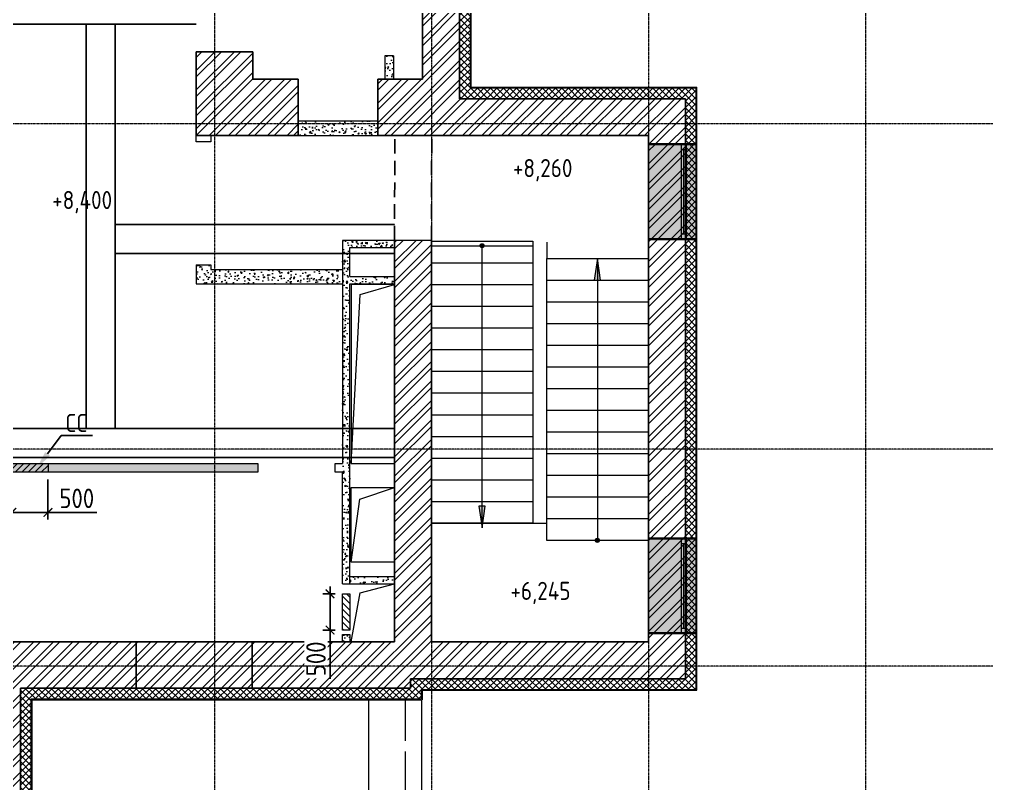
# Model space of a CAD drawing. Header units: millimetres. Extents: x -222892 to 671268, y 0 to 135099.
# Drawn here: x 204890 to 218526, y 89980 to 100538 of the extents above; entities that cross this region are included whole.
import ezdxf
from ezdxf import colors
from ezdxf.entities.mleader import LeaderData, LeaderLine
from ezdxf.math import Vec2, Vec3

# ---------------------------------------------------------------- set-up
doc = ezdxf.new("R2010")
doc.units = ezdxf.units.MM
doc.header["$PDMODE"] = 34
for name, pattern in [('ACAD_ISO02W100', [15, 12, -3]), ('ADSK_Штриховая_ш2 п1', [3, 2, -1]), ('HIDDEN', [6, 4, -2]), ('осевая', [2, 1.25, -0.25, 0.25, -0.25])]:
    doc.linetypes.add(name, pattern=pattern)
doc.layers.get('Defpoints').update_dxf_attribs({"lineweight": 0})
for name, color, linetype in [('_TEXT', 7, 'Continuous'), ('АР_Сущ Несущая стена', 216, 'Continuous'), ('КР_БалкиЖБ', 7, 'ADSK_Штриховая_ш2 п1'), ('перекр 0.3', 181, 'Continuous')]:
    doc.layers.add(name, color=color, linetype=linetype)
for name, color, linetype, lineweight in [('АР_Лестницы', 250, 'Continuous', 15), ('АР_Навесной фасад', 190, 'Continuous', 5), ('АР_Окна БЛОК', 250, 'Continuous', 5), ('АР_Перегородки газоблок', 165, 'Continuous', 5), ('АР_Перегородки газоблок_Штрих', 165, 'Continuous', 5), ('АР_Утеплитель', 154, 'Continuous', 5), ('АР_Штриховка кирпич', 250, 'Continuous', 5), ('КР_Оси', 7, 'Continuous', 5), ('КР_Тонкая', 250, 'Continuous', 5), ('М_проемы ОВ 4-5эт', 172, 'Continuous', 5), ('Отв.СС', 234, 'Continuous', 5), ('пунктир', 251, 'Continuous', 5)]:
    doc.layers.add(name, color=color, linetype=linetype, lineweight=lineweight)
doc.styles.add('ISOCPEUR', font='isocpeur.ttf', dxfattribs={"width": 0.85})
doc.dimstyles.new('R_100', dxfattribs={"dimtxt": 270, "dimasz": 120, "dimexe": 100, "dimexo": 100, "dimgap": 60, "dimtad": 1, "dimdec": 0, "dimrnd": 5, "dimzin": 0, "dimdsep": 46, "dimtxsty": 'ISOCPEUR', "dimblk": 'ARCHTICK', "dimcen": 0, "dimdle": 100, "dimclrd": 256, "dimclre": 256, "dimclrt": 256, "dimadec": 0, "dimazin": 0, "dimtfac": 2, "dimtdec": 0, "dimtmove": 0, "dimatfit": 3, "dimfxl": 1, "dimtvp": 3, "dimtfill": 1, "dimtolj": 1, "dimtzin": 0, "dimarcsym": 0})

# ---------------------------------------------------------------- blocks, each defined once
blk = doc.blocks.new('_DotSmall')
at = {"color": 0, "linetype": 'ByBlock', "const_width": 0.5}
blk.add_lwpolyline([(-0.0625, 0, 1), (0.0625, 0, 1)], format="xyb", close=True, dxfattribs=at)
blk = doc.blocks.new('*U4532')
h = blk.add_hatch(color=256)
h.dxf.hatch_style = 1
edge = h.paths.add_edge_path()
edge.add_arc((0, 0), 27.6, 359.64, 719.64)
h = blk.add_hatch(color=256)
h.dxf.hatch_style = 1
h.paths.add_polyline_path([(3597, -44), (3597, 44), (3897, 0)])
blk.add_line((3897, 0), (0, 0))
blk.add_lwpolyline([(3597, 44), (3597, -44), (3897, 0), (3597, 44)])
blk.add_circle((0, 0), 27.6)
blk = doc.blocks.new('*U4457')
h = blk.add_hatch(color=256)
h.dxf.hatch_style = 1
edge = h.paths.add_edge_path()
edge.add_arc((0, 0), 27.6, 359.64, 719.64)
h = blk.add_hatch(color=256)
h.dxf.hatch_style = 1
h.paths.add_polyline_path([(3600, -44), (3600, 44), (3900, 0)])
blk.add_line((3900, 0), (0, 0))
blk.add_lwpolyline([(3600, 44), (3600, -44), (3900, 0), (3600, 44)])
blk.add_circle((0, 0), 27.6)
blk = doc.blocks.new('*U4509')
at = {"true_color": 0xffffff}
h = blk.add_hatch(color=7, dxfattribs=at)
h.dxf.hatch_style = 1
h.paths.add_polyline_path([(-1310, -450), (0, -450), (0, 220), (-1310, 220)])
at = {"lineweight": 30}
for p, q in [((-1310, -450), (-1310, 220)), ((0, -450), (0, 220))]:
    blk.add_line(p, q, dxfattribs=at)
for p, q in [((0, 220), (-1310, 220)), ((-1310, 70), (0, 70)), ((-1310, 0), (0, 0)), ((-1240, 0), (-1240, 70)), ((-1240, 35), (-70, 35)), ((-70, 0), (-70, 70)), ((-1310, -450), (0, -450)), ((-1310, -450), (-1310, -450)), ((-1310, -450), (-1310, -450)), ((0, -450), (0, -450)), ((0, -450), (0, -450))]:
    blk.add_line(p, q)
blk = doc.blocks.new('_ArchTick')
at = {"color": 0, "linetype": 'ByBlock', "const_width": 0.15}
blk.add_lwpolyline([(-0.5, -0.5), (0.5, 0.5)], dxfattribs=at)
blk = doc.blocks.new('*D5292')
at = {"layer": 'Defpoints', "color": 0, "ltscale": 500, "transparency": 16777216}
for p in [(204781, 94281), (205281, 94281), (205281, 93725)]:
    blk.add_point(p, dxfattribs=at)
at = {"layer": 'Отв.СС', "lineweight": -2, "ltscale": 500, "transparency": 16777216}
for p, q in [((204781, 94181), (204781, 93625)), ((205281, 94181), (205281, 93625)), ((204681, 93725), (205281, 93725)), ((205281, 93725), (205957, 93725))]:
    blk.add_line(p, q, dxfattribs=at)
at = {"layer": 'Отв.СС', "lineweight": -2, "ltscale": 500, "transparency": 16777216, "xscale": 120, "yscale": 120, "zscale": 120, "rotation": 180}
blk.add_blockref('_ArchTick', (204781, 93725), dxfattribs=at)
at = {"layer": 'Отв.СС', "lineweight": -2, "ltscale": 500, "transparency": 16777216, "xscale": 120, "yscale": 120, "zscale": 120}
blk.add_blockref('_ArchTick', (205281, 93725), dxfattribs=at)
at = {"layer": 'Отв.СС', "ltscale": 500, "transparency": 16777216, "insert": (205679, 93920), "char_height": 270, "attachment_point": 5, "style": 'ISOCPEUR', "bg_fill": 3, "box_fill_scale": 1.1, "bg_fill_color": 256, "bg_fill_true_color": 13158600, "bg_fill_transparency": 0}
blk.add_mtext('\\A1;500', dxfattribs=at)
blk = doc.blocks.new('*D5293')
at = {"layer": 'Defpoints', "color": 0, "ltscale": 500, "transparency": 16777216}
for p in [(209351, 92599), (209180, 92098), (209351, 92098)]:
    blk.add_point(p, dxfattribs=at)
at = {"layer": 'Отв.СС', "lineweight": -2, "ltscale": 500, "transparency": 16777216}
for p, q in [((209251, 92599), (209080, 92599)), ((209180, 92699), (209180, 92098)), ((209251, 92098), (209080, 92098)), ((209180, 92098), (209180, 91422))]:
    blk.add_line(p, q, dxfattribs=at)
at = {"layer": 'Отв.СС', "lineweight": -2, "ltscale": 500, "transparency": 16777216, "xscale": 120, "yscale": 120, "zscale": 120}
for p, rotation in [((209180, 92599), 90), ((209180, 92098), 270)]:
    blk.add_blockref('_ArchTick', p, dxfattribs=dict(at, rotation=rotation))
at = {"layer": 'Отв.СС', "ltscale": 500, "transparency": 16777216, "insert": (208985, 91700), "char_height": 270, "attachment_point": 5, "rotation": 90, "style": 'ISOCPEUR', "bg_fill": 3, "box_fill_scale": 1.1, "bg_fill_color": 256, "bg_fill_true_color": 13158600, "bg_fill_transparency": 0}
blk.add_mtext('\\A1;500', dxfattribs=at)
blk = doc.blocks.new('*U5871')
at = {"color": 0, "linetype": 'ByBlock', "lineweight": -2, "ltscale": 10}
blk.add_line((0, 0), (-35117, 0), dxfattribs=at)
blk = doc.blocks.new('*U5872')
at = {"color": 0, "linetype": 'ByBlock', "lineweight": -2, "ltscale": 10}
blk.add_line((0, 0), (-35117, 0), dxfattribs=at)
blk = doc.blocks.new('*U5888')
at = {"color": 0, "linetype": 'ByBlock', "lineweight": -2, "ltscale": 10}
blk.add_line((0, 0), (0, -53278), dxfattribs=at)
blk = doc.blocks.new('*U5889')
at = {"color": 0, "linetype": 'ByBlock', "lineweight": -2, "ltscale": 10}
blk.add_line((0, 0), (0, -53278), dxfattribs=at)
blk = doc.blocks.new('*U5890')
at = {"color": 0, "linetype": 'ByBlock', "lineweight": -2, "ltscale": 10}
blk.add_line((0, 0), (0, -53278), dxfattribs=at)
blk = doc.blocks.new('*U5891')
at = {"color": 0, "linetype": 'ByBlock', "lineweight": -2, "ltscale": 10}
blk.add_line((0, 0), (0, -53278), dxfattribs=at)
blk = doc.blocks.new('*U5900')
at = {"color": 0, "linetype": 'ByBlock', "lineweight": -2, "ltscale": 10}
blk.add_line((0, 0), (-35117, 0), dxfattribs=at)
blk = doc.blocks.new('A$C4c190d01')
at = {"layer": 'КР_Оси', "linetype": 'осевая'}
for name, p in [('*U5888', (14569.9, 78593.6)), ('*U5889', (17569.9, 78593.6)), ('*U5890', (20569.9, 78593.6)), ('*U5891', (23569.9, 78593.6)), ('*U5900', (25328.8, 43895)), ('*U5872', (25328.8, 39395)), ('*U5871', (25328.8, 36395))]:
    blk.add_blockref(name, p, dxfattribs=at)

msp = doc.modelspace()

# ---------------------------------------------------------------- hatches: boundary and pattern name
at = {"layer": 'АР_Перегородки газоблок_Штрих', "ltscale": 100}
h = msp.add_hatch(dxfattribs=at)
h.set_pattern_fill('AR-CONC', color=256)
h.paths.add_polyline_path([(209938.2, 100040.7), (210058.2, 100040.7), (210058.2, 99715.7), (209938.2, 99715.7)])
h = msp.add_hatch(dxfattribs=at)
h.set_pattern_fill('AR-CONC', color=256)
h.paths.add_polyline_path([(209840.6, 99135.7), (208740.6, 99135.7), (208740.6, 98935.7), (209840.6, 98935.7)])
h = msp.add_hatch(dxfattribs=at)
h.set_pattern_fill('AR-CONC', color=256)
h.paths.add_polyline_path([(209351.1, 97486.7), (209351.1, 94280.8), (209451.1, 94281), (209451.1, 97386.7)])
h = msp.add_hatch(dxfattribs=at)
h.set_pattern_fill('AR-CONC', color=256)
h.paths.add_polyline_path([(210071.5, 97486.7), (209351.1, 97486.7), (209451.1, 97386.7), (210071.5, 97386.7)])
h = msp.add_hatch(dxfattribs=at)
h.set_pattern_fill('AR-CONC', color=256)
h.paths.add_polyline_path([(209351.1, 97085.7), (209451.1, 96985.7), (210069.2, 96985.7), (210070.6, 96885.7), (207330.4, 96885.7), (207330.4, 97149.2), (207530.4, 97149.2), (207530.4, 97085.7)])
h = msp.add_hatch(dxfattribs=at)
h.set_pattern_fill('AR-CONC', color=256)
h.paths.add_polyline_path([(204580.6, 94280.7), (208181, 94280.8), (208181, 94400.8), (204380.6, 94400.7), (204380.6, 91935.7), (204580.6, 91935.7)])
h = msp.add_hatch(dxfattribs=at)
h.set_pattern_fill('AR-CONC', color=256)
h.paths.add_polyline_path([(209451, 93937.4), (209471.1, 94280.8), (209351.1, 94280.8), (209351.1, 93122.6), (209351.1, 93002.6), (209351.1, 92734.1), (209451, 92734.1)])
h = msp.add_hatch(dxfattribs=at)
h.set_pattern_fill('AR-CONC', color=256)
h.paths.add_polyline_path([(210070.6, 92835.7), (209451, 92835.7), (209451, 92735.6), (210070.6, 92735.7)])
h = msp.add_hatch(dxfattribs=at)
h.set_pattern_fill('AR-CONC', color=256)
h.paths.add_polyline_path([(209451, 92035.7), (209351.1, 92035.7), (209351.1, 91935.7), (209451, 91935.7)])
at = {"layer": 'АР_Утеплитель', "ltscale": 100}
h = msp.add_hatch(dxfattribs=at)
h.set_pattern_fill('ANSI37', color=256, scale=20)
h.paths.add_polyline_path([(207840.4, 102375.7), (210970.4, 102375.7), (210970.4, 99445.7), (214090.6, 99445.7), (214090.6, 91425.7), (210290.4, 91425.7), (210290.4, 91295.7), (204900.4, 91295.7), (204900.4, 82685.7), (209875.6, 82685.7), (209875.6, 86650.7), (244675.6, 86650.7), (244675.6, 82685.7), (255175.6, 82685.7), (255175.6, 64815.7), (261525.6, 64815.7), (261525.6, 55105.7), (248425.6, 55105.7), (248425.6, 61455.7), (240545.6, 61455.7), (240545.6, 66645.7), (232010.3, 66645.7), (232010.3, 66240.7), (232160.3, 66240.7), (232160.3, 66495.7), (240395.6, 66495.7), (240395.6, 61305.7), (248275.6, 61305.7), (248275.6, 54955.7), (261675.6, 54955.7), (261675.6, 64965.7), (255325.6, 64965.7), (255325.6, 82835.7), (244825.6, 82835.7), (244825.6, 86800.7), (209725.6, 86800.7), (209725.6, 82835.7), (205050.4, 82835.7), (205050.4, 91145.7), (210440.4, 91145.7), (210440.4, 91275.7), (214240.6, 91275.7), (214240.6, 99595.7), (211120.4, 99595.7), (211120.4, 102525.7), (207990.4, 102525.7), (207990.4, 102859.5), (207840, 102859.5)])
at = {"layer": 'АР_Штриховка кирпич', "ltscale": 100}
h = msp.add_hatch(dxfattribs=at)
h.set_pattern_fill('ANSI32', color=256, scale=20)
h.paths.add_polyline_path([(210970.4, 102375.7), (210460.4, 101865.7), (210460.4, 99715.7), (209840.6, 99715.7), (209840.6, 98935.7), (210070.6, 98935.7), (210070.7, 98934.1), (210580.6, 98934.1), (210580.6, 98935.7), (213580.6, 98935.7), (213580.6, 98815.7), (214090.6, 98815.7), (214090.6, 99445.8), (210970.4, 99445.7)])
h.paths.add_polyline_path([(207330.4, 101256.6), (208110.4, 101267.4), (208110.4, 101865.7), (210460.4, 101865.7), (210970.4, 102375.7), (207840.9, 102375.7), (207840.4, 105875.9), (208229.9, 105875.9), (208229.9, 106369.4), (207330.4, 106369.4), (207330.4, 104619.5), (207840.4, 104619.5), (207840.2, 102869.5), (207330.2, 102869.5)])
h.paths.add_polyline_path([(208110.4, 100095), (207330.4, 100095), (207330.4, 98935.5), (209840.7, 98935.7), (209840.5, 99715.6), (209840.6, 98935.7), (208740.6, 98935.7), (208740.6, 99715.6), (208110.4, 99715.6)])
h = msp.add_hatch(dxfattribs=at)
h.set_pattern_fill('ANSI32', color=256, scale=20)
h.paths.add_polyline_path([(210290.4, 91425.7), (214090.6, 91425.7), (214090.6, 98816.8), (213580.6, 98814.5), (213580.6, 91935.7), (210580.6, 91935.7), (210581, 97486.7), (210071.1, 97486.7), (210070.6, 91935.7), (204900.4, 91935.7), (204900.4, 91295.7), (210290.4, 91295.7)])
h = msp.add_hatch(dxfattribs=at)
h.set_pattern_fill('ANSI32', color=256, scale=20)
h.paths.add_polyline_path([(204900.4, 91935.7), (204260.4, 91935.7), (204260.6, 82685.8), (204900.6, 82685.6), (204900.4, 91294.9), (204900.4, 91296.5)])
at = {"layer": 'Отв.СС', "ltscale": 500}
h = msp.add_hatch(dxfattribs=at)
h.set_pattern_fill('ANSI31', color=256, scale=20)
h.paths.add_polyline_path([(204780.6, 94400.7), (205281.4, 94400.7), (205281.4, 94280.7), (204780.6, 94280.7)])
h = msp.add_hatch(dxfattribs=at)
h.set_pattern_fill('ANSI31', color=256, scale=20, angle=90)
h.paths.add_polyline_path([(209351.1, 92097.7), (209351.1, 92598.6), (209451, 92598.6), (209451, 92097.7)])

# ---------------------------------------------------------------- linework, layer by layer
at = {"layer": 'АР_Лестницы', "ltscale": 100}
for p, q in [((210580.4, 97413.6), (211981, 97413.6)), ((212173.8, 97463.6), (212174, 97235.7)), ((210580.6, 97176.7), (211981.2, 97176.7)), ((210580.6, 96876.7), (211981.2, 96876.7)), ((212174, 96938.8), (213574.9, 96938.8)), ((210580.6, 96576.7), (211981.2, 96576.7)), ((212174, 96638.8), (213574.8, 96638.8)), ((210580.6, 96276.7), (211981.2, 96276.7)), ((212174, 96338.8), (213574.9, 96338.8)), ((212174, 96038.8), (213574.8, 96038.8)), ((210580.6, 95976.7), (211981.2, 95976.7)), ((212174, 95738.8), (213574.9, 95738.8)), ((210580.6, 95676.7), (211981.2, 95676.7)), ((210580.6, 95376.7), (211981.2, 95376.7)), ((212174, 95438.8), (213574.8, 95438.8)), ((210580.6, 95076.7), (211981.2, 95076.7)), ((212174, 95138.8), (213574.8, 95138.8)), ((210580.6, 94776.7), (211981.2, 94776.7)), ((212174.1, 94838.8), (213574.8, 94838.8)), ((212174.1, 94538.8), (213574.8, 94538.8)), ((210580.6, 94476.7), (211981.2, 94476.7)), ((212174.1, 94238.8), (213574.8, 94238.8)), ((210580.6, 94176.7), (211981.2, 94176.7)), ((210580.6, 93876.7), (211981.2, 93876.7)), ((212174.1, 93938.8), (213574.8, 93938.8)), ((210580.6, 93576.7), (211981.2, 93576.7)), ((210580.6, 93576.7), (211981.2, 93576.7)), ((211981.2, 93576.7), (212179.9, 93576.7)), ((212174.1, 93638.8), (213574.8, 93638.8))]:
    msp.add_line(p, q, dxfattribs=at)
for points in [[(210580.6, 93576.7), (210580.6, 97476.7), (211981.2, 97476.7), (211981.2, 93576.7)], [(212174, 93338.8), (212174, 97235.7), (213574.6, 97235.7), (213574.6, 93338.8)]]:
    msp.add_lwpolyline(points, close=True, dxfattribs=at)
at = {"layer": 'АР_Навесной фасад', "ltscale": 100}
for p, q in [((211120.4, 99595.7), (211120.4, 102525.7)), ((211130.4, 99605.7), (211130.4, 102535.7)), ((211120.4, 99595.7), (214240.6, 99595.7)), ((211130.4, 99605.7), (214250.6, 99605.7)), ((214240.6, 91275.7), (214240.6, 99595.7)), ((214250.6, 91265.7), (214250.6, 99605.7)), ((210440.4, 91275.7), (214240.6, 91275.7)), ((210450.4, 91265.7), (214250.6, 91265.7)), ((205050.4, 91145.7), (210440.4, 91145.7)), ((205050.4, 82835.7), (205050.4, 91145.7)), ((205060.4, 91135.7), (210450.4, 91135.7)), ((205060.4, 82845.7), (205060.4, 91135.7)), ((209714.4, 86810.7), (209714.4, 91135.7)), ((210449.2, 86810.7), (210449.2, 91135.7))]:
    msp.add_line(p, q, dxfattribs=at)
for points in [[(210440.4, 91275.7), (210440.4, 91145.7)], [(210450.4, 91265.7), (210450.4, 91135.7)]]:
    msp.add_lwpolyline(points, dxfattribs=at)
at = {"layer": 'АР_Перегородки газоблок', "ltscale": 100}
for p, q in [((209938.2, 100040.7), (209938.2, 99715.7)), ((210058.2, 100040.7), (209938.2, 100040.7)), ((210058.2, 100040.7), (210058.2, 99715.7)), ((210580.6, 97486.7), (210071.5, 97486.7)), ((207330.4, 97149.6), (207330.4, 96885.7)), ((207330.4, 97149.2), (207530.4, 97149.2)), ((209451.1, 96985.7), (210069.2, 96985.7)), ((207330.4, 96885.7), (209351.1, 96885.7)), ((209451.1, 96885.7), (210069.2, 96885.7)), ((209351.1, 92735.6), (209351.1, 94280.8)), ((209351.1, 92035.7), (209451, 92035.7)), ((209351.1, 91935.7), (209351.1, 92035.7))]:
    msp.add_line(p, q, dxfattribs=at)
for points in [[(209840.6, 99135.7), (208740.6, 99135.7)], [(207530.4, 98935.7), (207530.4, 98849.6), (207330.4, 98849.6), (207330.4, 98935.7)], [(208740.6, 98935.7), (209840.6, 98935.7)], [(210071.5, 97486.7), (209351.1, 97486.7), (209351.1, 96885.7)], [(209451.1, 96985.7), (209451.1, 97386.7), (210071.5, 97386.7)], [(207530.4, 97149.2), (207530.4, 97085.7), (209351.1, 97085.7)], [(209351.1, 96885.7), (209351.1, 94400.8)], [(209451, 92735.6), (209451.1, 96885.7)], [(204780.6, 94400.7), (208181, 94400.8)], [(208181, 94400.8), (208181, 94280.8)], [(209250.9, 94280.8), (209251, 94400.8)], [(209251, 94400.8), (209351.1, 94400.8)], [(208181, 94280.8), (204580.6, 94280.7)], [(209351.1, 94280.8), (209250.9, 94280.8)], [(210070.6, 93460.8), (210070.5, 93580.8)], [(209351.1, 92735.7), (210070.6, 92735.7)], [(210070.6, 92835.7), (209451, 92835.7)], [(209451, 92035.7), (209451, 91935.7)]]:
    msp.add_lwpolyline(points, dxfattribs=at)
at = {"layer": 'АР_Сущ Несущая стена', "ltscale": 100}
for p, q in [((210970.4, 99445.7), (210970.4, 102375.7)), ((210458.2, 99715.7), (210458.2, 101865.7)), ((207330.4, 98935.7), (207330.4, 100095)), ((208110.4, 100095), (207330.4, 100095)), ((208110.4, 99715.7), (208110.4, 100095)), ((208740.6, 99715.7), (208110.4, 99715.7)), ((208740.6, 99715.7), (208740.6, 98935.7)), ((210458.2, 99715.7), (209840.6, 99715.7)), ((209840.6, 99715.7), (209840.6, 98935.7)), ((210970.4, 99445.7), (214090.6, 99445.7)), ((214090.6, 91425.7), (214090.6, 99445.7)), ((208740.6, 98935.7), (207330.4, 98935.7)), ((209840.6, 98935.7), (210070.6, 98935.7)), ((210580.6, 98935.7), (213580.6, 98935.7)), ((213580.6, 91935.7), (213580.6, 98935.7)), ((210070.6, 91935.7), (210070.6, 97486.7)), ((210580.6, 91935.7), (210580.6, 97486.7)), ((204260.4, 91935.7), (210070.6, 91935.7)), ((210580.6, 91935.7), (213580.6, 91935.7)), ((210290.4, 91425.7), (214090.6, 91425.7)), ((204900.4, 91295.7), (210290.4, 91295.7)), ((204900.4, 82365.7), (204900.4, 91295.7))]:
    msp.add_line(p, q, dxfattribs=at)
for points in [[(210070.6, 98935.7), (210070.6, 98935.7), (210580.6, 98935.7), (210580.6, 98935.7)], [(210290.4, 91425.7), (210290.4, 91295.7)]]:
    msp.add_lwpolyline(points, dxfattribs=at)
msp.add_lwpolyline([(206501.7, 91295.7), (208101.7, 91295.7), (208101.7, 91935.7), (206501.7, 91935.7)], close=True, dxfattribs=at)
at = {"layer": 'КР_БалкиЖБ'}
for p, q in [((206210.6, 100475.7), (192900.4, 100475.7)), ((205810.6, 100475.7), (205810.6, 94885.7)), ((207330.4, 100475.7), (206210.6, 100475.7)), ((206210.6, 100475.7), (206210.6, 94885.7)), ((210074.9, 97705.7), (206210.6, 97705.7)), ((210074.9, 97305.7), (206210.6, 97305.7)), ((206210.6, 94885.7), (192900.4, 94885.7)), ((210070.6, 94885.7), (206210.6, 94885.7)), ((210070.6, 94485.7), (192900.4, 94485.7))]:
    msp.add_line(p, q, dxfattribs=at)
at = {"layer": 'М_проемы ОВ 4-5эт'}
for points in [[(210070.6, 96876.1), (209471.1, 96876.1), (209471.1, 94400.8), (210070.6, 94400.8)], [(210070.6, 93035.7), (209471, 93035.7), (209471, 94069.6), (210070.6, 94069.6)]]:
    msp.add_lwpolyline(points, close=True, dxfattribs=at)
for points in [[(209471.1, 94400.8), (209596.1, 96740.6), (210070.6, 96876.1)], [(209471, 93035.7), (209590.4, 93906.4), (210070.6, 94069.6)]]:
    msp.add_lwpolyline(points, dxfattribs=at)
at = {"layer": 'Отв.СС', "ltscale": 500}
for points in [[(204780.6, 94400.7), (205281.4, 94400.7), (205281.4, 94280.7), (204780.6, 94280.7)], [(209351.1, 92097.7), (209351.1, 92598.6), (209451, 92598.6), (209451, 92097.7)]]:
    msp.add_lwpolyline(points, close=True, dxfattribs=at)
msp.add_lwpolyline([(209471.1, 91935.7), (209596.6, 92611.8), (210070.6, 92735.6)], dxfattribs=at)
at = {"layer": 'перекр 0.3', "linetype": 'HIDDEN', "ltscale": 50}
for p, q in [((210070.6, 97486.7), (210074.9, 98935.7)), ((210070.6, 97486.7), (210074.9, 98935.7)), ((210580.6, 97486.7), (210584.9, 98935.7)), ((210580.6, 97486.7), (210584.9, 98935.7))]:
    msp.add_line(p, q, dxfattribs=at)
at = {"layer": 'пунктир', "linetype": 'ACAD_ISO02W100', "ltscale": 50}
msp.add_lwpolyline([(210224.4, 86817.6), (210224.4, 91142.6)], dxfattribs=at)

# ---------------------------------------------------------------- block references
at = {"layer": 'АР_Лестницы', "ltscale": 100}
for name, p, rotation in [('*U4457', (211280.8, 97413.6), 270), ('*U4532', (212874.3, 93338.8), 89.99999999999999)]:
    msp.add_blockref(name, p, dxfattribs=dict(at, rotation=rotation))
at = {"layer": 'АР_Окна БЛОК', "rotation": 270}
for p in [(214030.6, 97505.7), (214030.7, 92055.7)]:
    msp.add_blockref('*U4509', p, dxfattribs=at)

# ---------------------------------------------------------------- leaders
at = {"layer": '_TEXT'}
ml = msp.add_multileader_mtext('Standard', dxfattribs=at)
ml.set_content('+8,260', color=256, style='ISOCPEUR')
ml.set_leader_properties(color=256, linetype='Continuous', lineweight=-1)
ml.set_arrow_properties(name='DOTSMALL')
ml.build(insert=Vec2(0, 0))
ml.multileader.update_dxf_attribs({"has_dogleg": 0, "has_text_frame": 1, "text_left_attachment_type": 4, "text_right_attachment_type": 4, "dogleg_length": 0, "arrow_head_size": 180})
ctx = ml.context
ctx.base_point, ctx.char_height, ctx.arrow_head_size, ctx.landing_gap_size, ctx.plane_origin = Vec3(211680.7, 98278.6), 250, 180, 50, Vec3(221047.4, 97459.8)
ctx.left_attachment, ctx.right_attachment, ctx.text_align_type = 4, 4, 1
notes = []
notes.append((ctx, [(0, (0, 0, 0), (0, 0), (1, 0), 1, [])]))
ctx.mtext.insert, ctx.mtext.width, ctx.mtext.alignment, ctx.mtext.line_spacing_style, ctx.mtext.flow_direction = Vec3(212118.5, 98611.9), 852.697, 2, 2, 5
ml = msp.add_multileader_mtext('Standard', dxfattribs=at)
ml.set_content('+8,400', color=256, style='ISOCPEUR')
ml.set_leader_properties(color=256, linetype='Continuous', lineweight=-1)
ml.set_arrow_properties(name='DOTSMALL')
ml.build(insert=Vec2(0, 0))
ml.multileader.update_dxf_attribs({"has_dogleg": 0, "has_text_frame": 1, "text_left_attachment_type": 4, "text_right_attachment_type": 4, "dogleg_length": 0, "arrow_head_size": 180})
ctx = ml.context
ctx.base_point, ctx.char_height, ctx.arrow_head_size, ctx.landing_gap_size, ctx.plane_origin = Vec3(205304.7, 97836.5), 250, 180, 50, Vec3(205532, 97629.4)
ctx.left_attachment, ctx.right_attachment, ctx.text_align_type = 4, 4, 1
notes.append((ctx, [(0, (0, 0, 0), (0, 0), (1, 0), 1, [])]))
ctx.mtext.insert, ctx.mtext.width, ctx.mtext.alignment, ctx.mtext.line_spacing_style, ctx.mtext.flow_direction = Vec3(205753.2, 98169.9), 852.697, 2, 2, 5
ml = msp.add_multileader_mtext('Standard', dxfattribs=at)
ml.set_content('+6,245', color=256, style='ISOCPEUR')
ml.set_leader_properties(color=256, linetype='Continuous', lineweight=-1)
ml.set_arrow_properties(name='DOTSMALL')
ml.build(insert=Vec2(0, 0))
ml.multileader.update_dxf_attribs({"has_dogleg": 0, "has_text_frame": 1, "text_left_attachment_type": 4, "text_right_attachment_type": 4, "dogleg_length": 0, "arrow_head_size": 180})
ctx = ml.context
ctx.base_point, ctx.char_height, ctx.arrow_head_size, ctx.landing_gap_size, ctx.plane_origin = Vec3(211639.3, 92432.1), 250, 180, 50, Vec3(226090.6, 96590)
ctx.left_attachment, ctx.right_attachment, ctx.text_align_type = 4, 4, 1
notes.append((ctx, [(0, (0, 0, 0), (0, 0), (1, 0), 1, [])]))
ctx.mtext.insert, ctx.mtext.width, ctx.mtext.alignment, ctx.mtext.line_spacing_style, ctx.mtext.flow_direction = Vec3(212087.7, 92765.5), 852.697, 2, 2, 5
at = {"layer": 'КР_Тонкая', "ltscale": 500}
ml = msp.add_multileader_mtext('Standard', dxfattribs=at)
ml.set_content('\\A1;CC', color=256, style='ISOCPEUR')
ml.set_leader_properties()
ml.build(insert=Vec2(0, 0))
ml.multileader.update_dxf_attribs({"text_left_attachment_type": 6, "text_right_attachment_type": 6, "dogleg_length": 100, "arrow_head_size": 250})
ctx = ml.context
ctx.base_point, ctx.char_height, ctx.arrow_head_size, ctx.landing_gap_size, ctx.plane_origin = Vec3(205495.3, 94787.5), 250, 250, 25, Vec3(182957.2, 92573.5)
ctx.left_attachment, ctx.right_attachment = 6, 6
notes.append((ctx, [(1, (1, 1, 0), (205464.2, 94787.5), (1, 0), 31.2, [(1, [(205124.9, 94334.8)], 0, [])])]))
ctx.mtext.insert, ctx.mtext.width, ctx.mtext.flow_direction = Vec3(205520.3, 95087.5), 6210.487, 5
for ctx, leaders in notes:
    for number, flags, end, landing, length, lines in leaders:
        leader = LeaderData()
        leader.index, (leader.has_last_leader_line, leader.has_dogleg_vector, leader.attachment_direction) = number, flags
        leader.last_leader_point, leader.dogleg_vector, leader.dogleg_length = Vec3(end), Vec3(landing), length
        for number, points, colour, breaks in lines:
            line = LeaderLine()
            line.index, line.vertices, line.color, line.breaks = number, Vec3.list(points), colors.encode_raw_color(colour), breaks
            leader.lines.append(line)
        ctx.leaders.append(leader)

# ---------------------------------------------------------------- next in the draw order: dimensions: what is measured, and where the dimension line sits
at = {"layer": 'Отв.СС', "ltscale": 500}
dim = msp.add_linear_dim(base=(205281.4, 93724.8), p1=(204780.6, 94280.7), p2=(205281.4, 94280.7), dimstyle='R_100', override={"dimpost": '\\X'}, dxfattribs=at)
dim.commit()
dim.dimension.update_dxf_attribs({"geometry": '*D5292', "text_midpoint": (205679.4, 93919.8)})
dim = msp.add_linear_dim(base=(209179.8, 92097.7), p1=(209351.1, 92598.6), p2=(209351.1, 92097.7), angle=90, dimstyle='R_100', override={"dimpost": '\\X'}, dxfattribs=at)
dim.commit()
dim.dimension.update_dxf_attribs({"geometry": '*D5293', "text_midpoint": (208984.8, 91699.7)})

# ---------------------------------------------------------------- next in the draw order: leaders
at = {"layer": '_TEXT'}
ml = msp.add_multileader_mtext('Standard', dxfattribs=at)
ml.set_content('+8,260', color=256, style='ISOCPEUR')
ml.set_leader_properties(color=256, linetype='Continuous', lineweight=-1)
ml.set_arrow_properties(name='DOTSMALL')
ml.build(insert=Vec2(0, 0))
ml.multileader.update_dxf_attribs({"has_dogleg": 0, "has_text_frame": 1, "text_left_attachment_type": 4, "text_right_attachment_type": 4, "dogleg_length": 0, "arrow_head_size": 180})
ctx = ml.context
ctx.base_point, ctx.char_height, ctx.arrow_head_size, ctx.landing_gap_size, ctx.plane_origin = Vec3(217551.6, 129062.4), 250, 180, 50, Vec3(226918.3, 128243.6)
ctx.left_attachment, ctx.right_attachment, ctx.text_align_type = 4, 4, 1
notes = []
notes.append((ctx, [(0, (0, 0, 0), (0, 0), (1, 0), 1, [])]))
ctx.mtext.insert, ctx.mtext.width, ctx.mtext.alignment, ctx.mtext.line_spacing_style, ctx.mtext.flow_direction = Vec3(217989.4, 129395.7), 852.697, 2, 2, 5
ml = msp.add_multileader_mtext('Standard', dxfattribs=at)
ml.set_content('+6,175', color=256, style='ISOCPEUR')
ml.set_leader_properties(color=256, linetype='Continuous', lineweight=-1)
ml.set_arrow_properties(name='DOTSMALL')
ml.build(insert=Vec2(0, 0))
ml.multileader.update_dxf_attribs({"has_dogleg": 0, "has_text_frame": 1, "text_left_attachment_type": 4, "text_right_attachment_type": 4, "dogleg_length": 0, "arrow_head_size": 180})
ctx = ml.context
ctx.base_point, ctx.char_height, ctx.arrow_head_size, ctx.landing_gap_size, ctx.plane_origin = Vec3(222793, 128796.4), 250, 180, 50, Vec3(232159.7, 127977.7)
ctx.left_attachment, ctx.right_attachment, ctx.text_align_type = 4, 4, 1
notes.append((ctx, [(0, (0, 0, 0), (0, 0), (1, 0), 1, [])]))
ctx.mtext.insert, ctx.mtext.width, ctx.mtext.alignment, ctx.mtext.line_spacing_style, ctx.mtext.flow_direction = Vec3(223209.6, 129129.8), 852.697, 2, 2, 5
ml = msp.add_multileader_mtext('Standard', dxfattribs=at)
ml.set_content('+6,175', color=256, style='ISOCPEUR')
ml.set_leader_properties(color=256, linetype='Continuous', lineweight=-1)
ml.set_arrow_properties(name='DOTSMALL')
ml.build(insert=Vec2(0, 0))
ml.multileader.update_dxf_attribs({"has_dogleg": 0, "has_text_frame": 1, "text_left_attachment_type": 4, "text_right_attachment_type": 4, "dogleg_length": 0, "arrow_head_size": 180})
ctx = ml.context
ctx.base_point, ctx.char_height, ctx.arrow_head_size, ctx.landing_gap_size, ctx.plane_origin = Vec3(249011.2, 126512.9), 250, 180, 50, Vec3(258377.9, 125694.1)
ctx.left_attachment, ctx.right_attachment, ctx.text_align_type = 4, 4, 1
notes.append((ctx, [(0, (0, 0, 0), (0, 0), (1, 0), 1, [])]))
ctx.mtext.insert, ctx.mtext.width, ctx.mtext.alignment, ctx.mtext.line_spacing_style, ctx.mtext.flow_direction = Vec3(249427.8, 126846.2), 852.697, 2, 2, 5
ml = msp.add_multileader_mtext('Standard', dxfattribs=at)
ml.set_content('+8,260', color=256, style='ISOCPEUR')
ml.set_leader_properties(color=256, linetype='Continuous', lineweight=-1)
ml.set_arrow_properties(name='DOTSMALL')
ml.build(insert=Vec2(0, 0))
ml.multileader.update_dxf_attribs({"has_dogleg": 0, "has_text_frame": 1, "text_left_attachment_type": 4, "text_right_attachment_type": 4, "dogleg_length": 0, "arrow_head_size": 180})
ctx = ml.context
ctx.base_point, ctx.char_height, ctx.arrow_head_size, ctx.landing_gap_size, ctx.plane_origin = Vec3(248252.6, 119320.8), 250, 180, 50, Vec3(257619.2, 118502.1)
ctx.left_attachment, ctx.right_attachment, ctx.text_align_type = 4, 4, 1
notes.append((ctx, [(0, (0, 0, 0), (0, 0), (1, 0), 1, [])]))
ctx.mtext.insert, ctx.mtext.width, ctx.mtext.alignment, ctx.mtext.line_spacing_style, ctx.mtext.flow_direction = Vec3(248690.4, 119654.2), 852.697, 2, 2, 5
ml = msp.add_multileader_mtext('Standard', dxfattribs=at)
ml.set_content('+8,260', color=256, style='ISOCPEUR')
ml.set_leader_properties(color=256, linetype='Continuous', lineweight=-1)
ml.set_arrow_properties(name='DOTSMALL')
ml.build(insert=Vec2(0, 0))
ml.multileader.update_dxf_attribs({"has_dogleg": 0, "has_text_frame": 1, "text_left_attachment_type": 4, "text_right_attachment_type": 4, "dogleg_length": 0, "arrow_head_size": 180})
ctx = ml.context
ctx.base_point, ctx.char_height, ctx.arrow_head_size, ctx.landing_gap_size, ctx.plane_origin = Vec3(226624.5, 118811), 250, 180, 50, Vec3(235991.1, 117992.3)
ctx.left_attachment, ctx.right_attachment, ctx.text_align_type = 4, 4, 1
notes.append((ctx, [(0, (0, 0, 0), (0, 0), (1, 0), 1, [])]))
ctx.mtext.insert, ctx.mtext.width, ctx.mtext.alignment, ctx.mtext.line_spacing_style, ctx.mtext.flow_direction = Vec3(227062.3, 119144.4), 852.697, 2, 2, 5
ml = msp.add_multileader_mtext('Standard', dxfattribs=at)
ml.set_content('+8,260', color=256, style='ISOCPEUR')
ml.set_leader_properties(color=256, linetype='Continuous', lineweight=-1)
ml.set_arrow_properties(name='DOTSMALL')
ml.build(insert=Vec2(0, 0))
ml.multileader.update_dxf_attribs({"has_dogleg": 0, "has_text_frame": 1, "text_left_attachment_type": 4, "text_right_attachment_type": 4, "dogleg_length": 0, "arrow_head_size": 180})
ctx = ml.context
ctx.base_point, ctx.char_height, ctx.arrow_head_size, ctx.landing_gap_size, ctx.plane_origin = Vec3(208811.3, 114473.9), 250, 180, 50, Vec3(218178, 113655.1)
ctx.left_attachment, ctx.right_attachment, ctx.text_align_type = 4, 4, 1
notes.append((ctx, [(0, (0, 0, 0), (0, 0), (1, 0), 1, [])]))
ctx.mtext.insert, ctx.mtext.width, ctx.mtext.alignment, ctx.mtext.line_spacing_style, ctx.mtext.flow_direction = Vec3(209249.1, 114807.2), 852.697, 2, 2, 5
for ctx, leaders in notes:
    for number, flags, end, landing, length, lines in leaders:
        leader = LeaderData()
        leader.index, (leader.has_last_leader_line, leader.has_dogleg_vector, leader.attachment_direction) = number, flags
        leader.last_leader_point, leader.dogleg_vector, leader.dogleg_length = Vec3(end), Vec3(landing), length
        for number, points, colour, breaks in lines:
            line = LeaderLine()
            line.index, line.vertices, line.color, line.breaks = number, Vec3.list(points), colors.encode_raw_color(colour), breaks
            leader.lines.append(line)
        ctx.leaders.append(leader)

# ---------------------------------------------------------------- next in the draw order: block references
at = {"layer": 'КР_Оси'}
msp.add_blockref('A$C4c190d01', (193010.6, 55205.7), dxfattribs=at)

doc.saveas('drawing.dxf')
